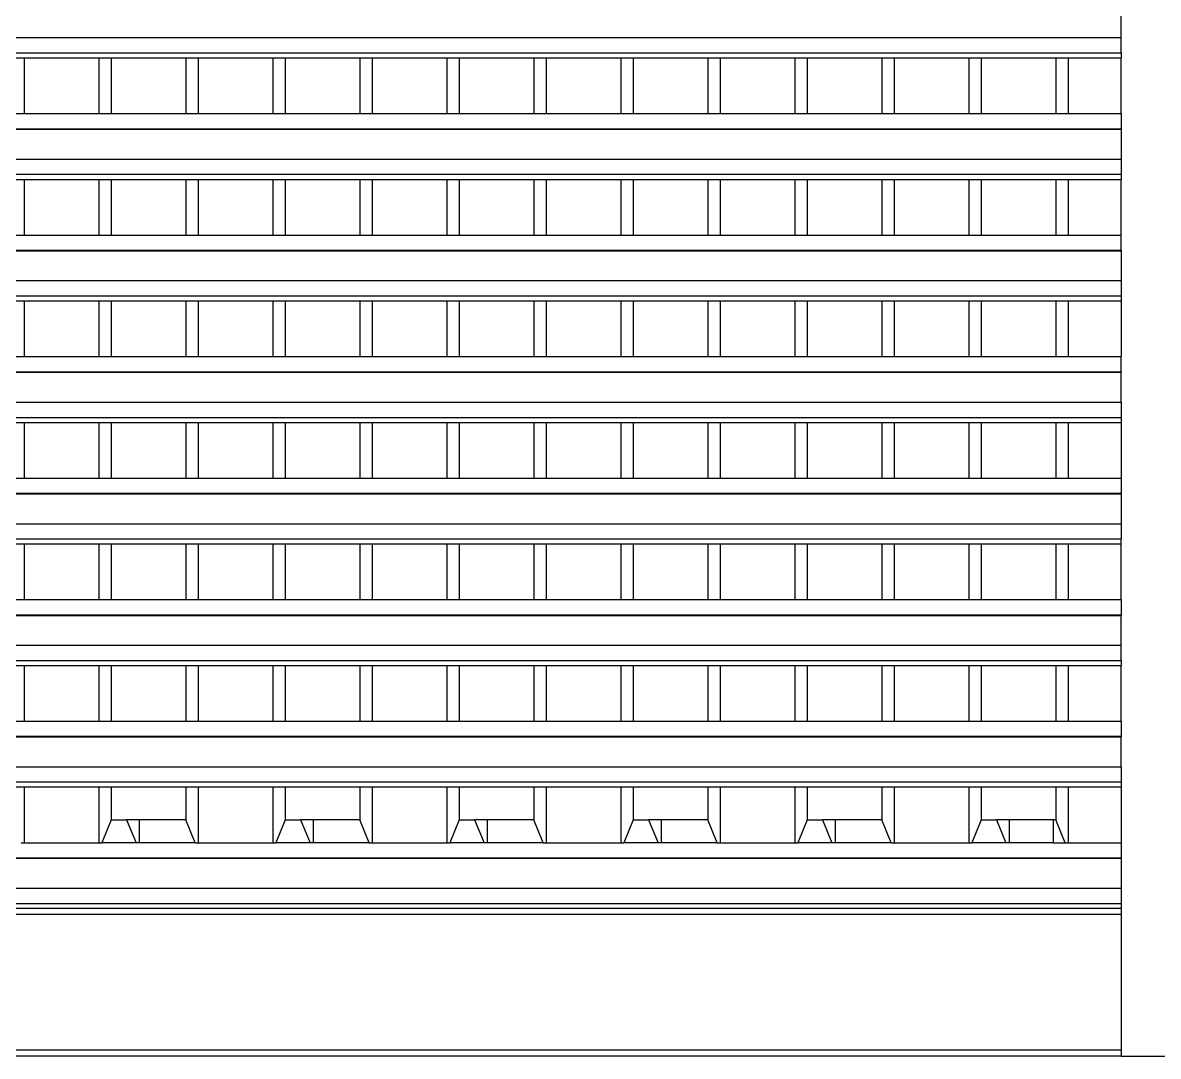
# Model space of a CAD drawing. Extents: x -60 to 60, y -13 to 16.
# Drawn here: x 11.913 to 13.756, y 9.341 to 11.019 of the extents above; entities that cross this region are included whole.
import ezdxf

# ---------------------------------------------------------------- set-up
doc = ezdxf.new("R2010")
doc.units = 0
doc.layers.get('0').update_dxf_attribs({"linetype": 'CONTINUOUS'})

msp = doc.modelspace()

# ---------------------------------------------------------------- linework, layer by layer
for p, q in [((13.6964, 10.9945), (13.6964, 11.043)), ((10.0664, 10.9945), (13.6964, 10.9945)), ((13.6964, 10.9699), (13.6964, 10.9945)), ((10.0664, 10.9699), (13.6964, 10.9699)), ((13.6964, 10.9699), (13.6964, 10.9616)), ((11.8956, 10.9616), (11.9158, 10.9616)), ((11.9158, 10.9616), (11.9158, 10.8712)), ((11.9158, 10.9616), (12.0368, 10.9616)), ((12.0368, 10.9616), (12.0368, 10.8712)), ((12.0368, 10.9616), (12.057, 10.9616)), ((12.057, 10.9616), (12.057, 10.8712)), ((12.057, 10.9616), (12.178, 10.9616)), ((12.178, 10.9616), (12.178, 10.8712)), ((12.178, 10.9616), (12.1982, 10.9616)), ((12.1982, 10.9616), (12.1982, 10.8712)), ((12.1982, 10.9616), (12.3192, 10.9616)), ((12.3192, 10.9616), (12.3192, 10.8712)), ((12.3192, 10.9616), (12.3394, 10.9616)), ((12.3394, 10.9616), (12.3394, 10.8712)), ((12.3394, 10.9616), (12.4604, 10.9616)), ((12.4604, 10.9616), (12.4604, 10.8712)), ((12.4604, 10.9616), (12.4806, 10.9616)), ((12.4806, 10.9616), (12.4806, 10.8712)), ((12.4806, 10.9616), (12.6016, 10.9616)), ((12.6016, 10.9616), (12.6016, 10.8712)), ((12.6016, 10.9616), (12.6218, 10.9616)), ((12.6218, 10.9616), (12.6218, 10.8712)), ((12.6218, 10.9616), (12.7428, 10.9616)), ((12.7428, 10.9616), (12.7428, 10.8712)), ((12.7428, 10.9616), (12.763, 10.9616)), ((12.763, 10.9616), (12.763, 10.8712)), ((12.763, 10.9616), (12.884, 10.9616)), ((12.884, 10.9616), (12.884, 10.8712)), ((12.884, 10.9616), (12.9042, 10.9616)), ((12.9042, 10.9616), (12.9042, 10.8712)), ((12.9042, 10.9616), (13.0252, 10.9616)), ((13.0252, 10.9616), (13.0252, 10.8712)), ((13.0252, 10.9616), (13.0454, 10.9616)), ((13.0454, 10.9616), (13.0454, 10.8712)), ((13.0454, 10.9616), (13.1664, 10.9616)), ((13.1664, 10.9616), (13.1664, 10.8712)), ((13.1664, 10.9616), (13.1866, 10.9616)), ((13.1866, 10.9616), (13.1866, 10.8712)), ((13.1866, 10.9616), (13.3077, 10.9616)), ((13.3077, 10.9616), (13.3077, 10.8712)), ((13.3077, 10.9616), (13.3278, 10.9616)), ((13.3278, 10.9616), (13.3278, 10.8712)), ((13.3278, 10.9616), (13.4489, 10.9616)), ((13.4489, 10.9616), (13.4489, 10.8712)), ((13.4489, 10.9616), (13.469, 10.9616)), ((13.469, 10.9616), (13.469, 10.8712)), ((13.469, 10.9616), (13.5901, 10.9616)), ((13.5901, 10.9616), (13.5901, 10.8712)), ((13.5901, 10.9616), (13.6102, 10.9616)), ((13.6102, 10.9616), (13.6102, 10.8712)), ((13.6102, 10.9616), (13.6964, 10.9616)), ((13.6964, 10.8712), (13.6964, 10.9616)), ((11.8956, 10.8712), (11.9158, 10.8712)), ((11.9158, 10.8712), (12.0368, 10.8712)), ((12.0368, 10.8712), (12.057, 10.8712)), ((12.057, 10.8712), (12.178, 10.8712)), ((12.178, 10.8712), (12.1982, 10.8712)), ((12.1982, 10.8712), (12.3192, 10.8712)), ((12.3192, 10.8712), (12.3394, 10.8712)), ((12.3394, 10.8712), (12.4604, 10.8712)), ((12.4604, 10.8712), (12.4806, 10.8712)), ((12.4806, 10.8712), (12.6016, 10.8712)), ((12.6016, 10.8712), (12.6218, 10.8712)), ((12.6218, 10.8712), (12.7428, 10.8712)), ((12.7428, 10.8712), (12.763, 10.8712)), ((12.763, 10.8712), (12.884, 10.8712)), ((12.884, 10.8712), (12.9042, 10.8712)), ((12.9042, 10.8712), (13.0252, 10.8712)), ((13.0252, 10.8712), (13.0454, 10.8712)), ((13.0454, 10.8712), (13.1664, 10.8712)), ((13.1664, 10.8712), (13.1866, 10.8712)), ((13.1866, 10.8712), (13.3077, 10.8712)), ((13.3077, 10.8712), (13.3278, 10.8712)), ((13.3278, 10.8712), (13.4489, 10.8712)), ((13.4489, 10.8712), (13.469, 10.8712)), ((13.469, 10.8712), (13.5901, 10.8712)), ((13.5901, 10.8712), (13.6102, 10.8712)), ((13.6102, 10.8712), (13.6964, 10.8712)), ((13.6964, 10.8712), (13.6964, 10.8466)), ((10.0664, 10.8466), (13.6964, 10.8466)), ((10.0664, 10.8457), (13.6964, 10.8457)), ((13.6964, 10.8466), (13.6964, 10.8457)), ((13.6964, 10.8457), (13.6964, 10.7972)), ((10.0664, 10.7972), (13.6964, 10.7972)), ((13.6964, 10.7972), (13.6964, 10.7726)), ((10.0664, 10.7726), (13.6964, 10.7726)), ((11.8956, 10.7644), (11.9158, 10.7644)), ((11.9158, 10.7644), (11.9158, 10.6739)), ((11.9158, 10.7644), (12.0368, 10.7644)), ((12.0368, 10.7644), (12.0368, 10.6739)), ((12.0368, 10.7644), (12.057, 10.7644)), ((12.057, 10.7644), (12.057, 10.6739)), ((12.057, 10.7644), (12.178, 10.7644)), ((12.178, 10.7644), (12.178, 10.6739)), ((12.178, 10.7644), (12.1982, 10.7644)), ((12.1982, 10.7644), (12.1982, 10.6739)), ((12.1982, 10.7644), (12.3192, 10.7644)), ((12.3192, 10.7644), (12.3192, 10.6739)), ((12.3192, 10.7644), (12.3394, 10.7644)), ((12.3394, 10.7644), (12.3394, 10.6739)), ((12.3394, 10.7644), (12.4604, 10.7644)), ((12.4604, 10.7644), (12.4604, 10.6739)), ((12.4604, 10.7644), (12.4806, 10.7644)), ((12.4806, 10.7644), (12.4806, 10.6739)), ((12.4806, 10.7644), (12.6016, 10.7644)), ((12.6016, 10.7644), (12.6016, 10.6739)), ((12.6016, 10.7644), (12.6218, 10.7644)), ((12.6218, 10.7644), (12.6218, 10.6739)), ((12.6218, 10.7644), (12.7428, 10.7644)), ((12.7428, 10.7644), (12.7428, 10.6739)), ((12.7428, 10.7644), (12.763, 10.7644)), ((12.763, 10.7644), (12.763, 10.6739)), ((12.763, 10.7644), (12.884, 10.7644)), ((12.884, 10.7644), (12.884, 10.6739)), ((12.884, 10.7644), (12.9042, 10.7644)), ((12.9042, 10.7644), (12.9042, 10.6739)), ((12.9042, 10.7644), (13.0252, 10.7644)), ((13.0252, 10.7644), (13.0252, 10.6739)), ((13.0252, 10.7644), (13.0454, 10.7644)), ((13.0454, 10.7644), (13.0454, 10.6739)), ((13.0454, 10.7644), (13.1664, 10.7644)), ((13.1664, 10.7644), (13.1664, 10.6739)), ((13.1664, 10.7644), (13.1866, 10.7644)), ((13.1866, 10.7644), (13.1866, 10.6739)), ((13.1866, 10.7644), (13.3077, 10.7644)), ((13.3077, 10.7644), (13.3077, 10.6739)), ((13.3077, 10.7644), (13.3278, 10.7644)), ((13.3278, 10.7644), (13.3278, 10.6739)), ((13.3278, 10.7644), (13.4489, 10.7644)), ((13.4489, 10.7644), (13.4489, 10.6739)), ((13.4489, 10.7644), (13.469, 10.7644)), ((13.469, 10.7644), (13.469, 10.6739)), ((13.469, 10.7644), (13.5901, 10.7644)), ((13.5901, 10.7644), (13.5901, 10.6739)), ((13.5901, 10.7644), (13.6102, 10.7644)), ((13.6102, 10.7644), (13.6102, 10.6739)), ((13.6102, 10.7644), (13.6964, 10.7644)), ((13.6964, 10.7726), (13.6964, 10.7644)), ((13.6964, 10.6739), (13.6964, 10.7644)), ((11.8956, 10.6739), (11.9158, 10.6739)), ((11.9158, 10.6739), (12.0368, 10.6739)), ((12.0368, 10.6739), (12.057, 10.6739)), ((12.057, 10.6739), (12.178, 10.6739)), ((12.178, 10.6739), (12.1982, 10.6739)), ((12.1982, 10.6739), (12.3192, 10.6739)), ((12.3192, 10.6739), (12.3394, 10.6739)), ((12.3394, 10.6739), (12.4604, 10.6739)), ((12.4604, 10.6739), (12.4806, 10.6739)), ((12.4806, 10.6739), (12.6016, 10.6739)), ((12.6016, 10.6739), (12.6218, 10.6739)), ((12.6218, 10.6739), (12.7428, 10.6739)), ((12.7428, 10.6739), (12.763, 10.6739)), ((12.763, 10.6739), (12.884, 10.6739)), ((12.884, 10.6739), (12.9042, 10.6739)), ((12.9042, 10.6739), (13.0252, 10.6739)), ((13.0252, 10.6739), (13.0454, 10.6739)), ((13.0454, 10.6739), (13.1664, 10.6739)), ((13.1664, 10.6739), (13.1866, 10.6739)), ((13.1866, 10.6739), (13.3077, 10.6739)), ((13.3077, 10.6739), (13.3278, 10.6739)), ((13.3278, 10.6739), (13.4489, 10.6739)), ((13.4489, 10.6739), (13.469, 10.6739)), ((13.469, 10.6739), (13.5901, 10.6739)), ((13.5901, 10.6739), (13.6102, 10.6739)), ((13.6102, 10.6739), (13.6964, 10.6739)), ((13.6964, 10.6493), (13.6964, 10.6739)), ((10.0664, 10.6493), (13.6964, 10.6493)), ((10.0664, 10.6485), (13.6964, 10.6485)), ((13.6964, 10.6493), (13.6964, 10.6485)), ((13.6964, 10.6485), (13.6964, 10.6)), ((10.0664, 10.6), (13.6964, 10.6)), ((13.6964, 10.6), (13.6964, 10.5753)), ((10.0664, 10.5753), (13.6964, 10.5753)), ((11.8956, 10.5671), (11.9158, 10.5671)), ((11.9158, 10.5671), (11.9158, 10.4767)), ((11.9158, 10.5671), (12.0368, 10.5671)), ((12.0368, 10.5671), (12.0368, 10.4767)), ((12.0368, 10.5671), (12.057, 10.5671)), ((12.057, 10.5671), (12.057, 10.4767)), ((12.057, 10.5671), (12.178, 10.5671)), ((12.178, 10.5671), (12.178, 10.4767)), ((12.178, 10.5671), (12.1982, 10.5671)), ((12.1982, 10.5671), (12.1982, 10.4767)), ((12.1982, 10.5671), (12.3192, 10.5671)), ((12.3192, 10.5671), (12.3192, 10.4767)), ((12.3192, 10.5671), (12.3394, 10.5671)), ((12.3394, 10.5671), (12.3394, 10.4767)), ((12.3394, 10.5671), (12.4604, 10.5671)), ((12.4604, 10.5671), (12.4604, 10.4767)), ((12.4604, 10.5671), (12.4806, 10.5671)), ((12.4806, 10.5671), (12.4806, 10.4767)), ((12.4806, 10.5671), (12.6016, 10.5671)), ((12.6016, 10.5671), (12.6016, 10.4767)), ((12.6016, 10.5671), (12.6218, 10.5671)), ((12.6218, 10.5671), (12.6218, 10.4767)), ((12.6218, 10.5671), (12.7428, 10.5671)), ((12.7428, 10.5671), (12.7428, 10.4767)), ((12.7428, 10.5671), (12.763, 10.5671)), ((12.763, 10.5671), (12.763, 10.4767)), ((12.763, 10.5671), (12.884, 10.5671)), ((12.884, 10.5671), (12.884, 10.4767)), ((12.884, 10.5671), (12.9042, 10.5671)), ((12.9042, 10.5671), (12.9042, 10.4767)), ((12.9042, 10.5671), (13.0252, 10.5671)), ((13.0252, 10.5671), (13.0252, 10.4767)), ((13.0252, 10.5671), (13.0454, 10.5671)), ((13.0454, 10.5671), (13.0454, 10.4767)), ((13.0454, 10.5671), (13.1664, 10.5671)), ((13.1664, 10.5671), (13.1664, 10.4767)), ((13.1664, 10.5671), (13.1866, 10.5671)), ((13.1866, 10.5671), (13.1866, 10.4767)), ((13.1866, 10.5671), (13.3077, 10.5671)), ((13.3077, 10.5671), (13.3077, 10.4767)), ((13.3077, 10.5671), (13.3278, 10.5671)), ((13.3278, 10.5671), (13.3278, 10.4767)), ((13.3278, 10.5671), (13.4489, 10.5671)), ((13.4489, 10.5671), (13.4489, 10.4767)), ((13.4489, 10.5671), (13.469, 10.5671)), ((13.469, 10.5671), (13.469, 10.4767)), ((13.469, 10.5671), (13.5901, 10.5671)), ((13.5901, 10.5671), (13.5901, 10.4767)), ((13.5901, 10.5671), (13.6102, 10.5671)), ((13.6102, 10.5671), (13.6102, 10.4767)), ((13.6102, 10.5671), (13.6964, 10.5671)), ((13.6964, 10.5753), (13.6964, 10.5671)), ((13.6964, 10.5671), (13.6964, 10.4767)), ((11.8956, 10.4767), (11.9158, 10.4767)), ((11.9158, 10.4767), (12.0368, 10.4767)), ((12.0368, 10.4767), (12.057, 10.4767)), ((12.057, 10.4767), (12.178, 10.4767)), ((12.178, 10.4767), (12.1982, 10.4767)), ((12.1982, 10.4767), (12.3192, 10.4767)), ((12.3192, 10.4767), (12.3394, 10.4767)), ((12.3394, 10.4767), (12.4604, 10.4767)), ((12.4604, 10.4767), (12.4806, 10.4767)), ((12.4806, 10.4767), (12.6016, 10.4767)), ((12.6016, 10.4767), (12.6218, 10.4767)), ((12.6218, 10.4767), (12.7428, 10.4767)), ((12.7428, 10.4767), (12.763, 10.4767)), ((12.763, 10.4767), (12.884, 10.4767)), ((12.884, 10.4767), (12.9042, 10.4767)), ((12.9042, 10.4767), (13.0252, 10.4767)), ((13.0252, 10.4767), (13.0454, 10.4767)), ((13.0454, 10.4767), (13.1664, 10.4767)), ((13.1664, 10.4767), (13.1866, 10.4767)), ((13.1866, 10.4767), (13.3077, 10.4767)), ((13.3077, 10.4767), (13.3278, 10.4767)), ((13.3278, 10.4767), (13.4489, 10.4767)), ((13.4489, 10.4767), (13.469, 10.4767)), ((13.469, 10.4767), (13.5901, 10.4767)), ((13.5901, 10.4767), (13.6102, 10.4767)), ((13.6102, 10.4767), (13.6964, 10.4767)), ((13.6964, 10.452), (13.6964, 10.4767)), ((10.0664, 10.452), (13.6964, 10.452)), ((10.0664, 10.4512), (13.6964, 10.4512)), ((13.6964, 10.452), (13.6964, 10.4512)), ((13.6964, 10.4027), (13.6964, 10.4512)), ((10.0664, 10.4027), (13.6964, 10.4027)), ((13.6964, 10.4027), (13.6964, 10.378)), ((10.0664, 10.378), (13.6964, 10.378)), ((13.6964, 10.378), (13.6964, 10.3698)), ((11.8956, 10.3698), (11.9158, 10.3698)), ((11.9158, 10.3698), (11.9158, 10.2794)), ((11.9158, 10.3698), (12.0368, 10.3698)), ((12.0368, 10.3698), (12.0368, 10.2794)), ((12.0368, 10.3698), (12.057, 10.3698)), ((12.057, 10.3698), (12.057, 10.2794)), ((12.057, 10.3698), (12.178, 10.3698)), ((12.178, 10.3698), (12.178, 10.2794)), ((12.178, 10.3698), (12.1982, 10.3698)), ((12.1982, 10.3698), (12.1982, 10.2794)), ((12.1982, 10.3698), (12.3192, 10.3698)), ((12.3192, 10.3698), (12.3192, 10.2794)), ((12.3192, 10.3698), (12.3394, 10.3698)), ((12.3394, 10.3698), (12.3394, 10.2794)), ((12.3394, 10.3698), (12.4604, 10.3698)), ((12.4604, 10.3698), (12.4604, 10.2794)), ((12.4604, 10.3698), (12.4806, 10.3698)), ((12.4806, 10.3698), (12.4806, 10.2794)), ((12.4806, 10.3698), (12.6016, 10.3698)), ((12.6016, 10.3698), (12.6016, 10.2794)), ((12.6016, 10.3698), (12.6218, 10.3698)), ((12.6218, 10.3698), (12.6218, 10.2794)), ((12.6218, 10.3698), (12.7428, 10.3698)), ((12.7428, 10.3698), (12.7428, 10.2794)), ((12.7428, 10.3698), (12.763, 10.3698)), ((12.763, 10.3698), (12.763, 10.2794)), ((12.763, 10.3698), (12.884, 10.3698)), ((12.884, 10.3698), (12.884, 10.2794)), ((12.884, 10.3698), (12.9042, 10.3698)), ((12.9042, 10.3698), (12.9042, 10.2794)), ((12.9042, 10.3698), (13.0252, 10.3698)), ((13.0252, 10.3698), (13.0252, 10.2794)), ((13.0252, 10.3698), (13.0454, 10.3698)), ((13.0454, 10.3698), (13.0454, 10.2794)), ((13.0454, 10.3698), (13.1664, 10.3698)), ((13.1664, 10.3698), (13.1664, 10.2794)), ((13.1664, 10.3698), (13.1866, 10.3698)), ((13.1866, 10.3698), (13.1866, 10.2794)), ((13.1866, 10.3698), (13.3077, 10.3698)), ((13.3077, 10.3698), (13.3077, 10.2794)), ((13.3077, 10.3698), (13.3278, 10.3698)), ((13.3278, 10.3698), (13.3278, 10.2794)), ((13.3278, 10.3698), (13.4489, 10.3698)), ((13.4489, 10.3698), (13.4489, 10.2794)), ((13.4489, 10.3698), (13.469, 10.3698)), ((13.469, 10.3698), (13.469, 10.2794)), ((13.469, 10.3698), (13.5901, 10.3698)), ((13.5901, 10.3698), (13.5901, 10.2794)), ((13.5901, 10.3698), (13.6102, 10.3698)), ((13.6102, 10.3698), (13.6102, 10.2794)), ((13.6102, 10.3698), (13.6964, 10.3698)), ((13.6964, 10.3698), (13.6964, 10.2794)), ((11.8956, 10.2794), (11.9158, 10.2794)), ((11.9158, 10.2794), (12.0368, 10.2794)), ((12.0368, 10.2794), (12.057, 10.2794)), ((12.057, 10.2794), (12.178, 10.2794)), ((12.178, 10.2794), (12.1982, 10.2794)), ((12.1982, 10.2794), (12.3192, 10.2794)), ((12.3192, 10.2794), (12.3394, 10.2794)), ((12.3394, 10.2794), (12.4604, 10.2794)), ((12.4604, 10.2794), (12.4806, 10.2794)), ((12.4806, 10.2794), (12.6016, 10.2794)), ((12.6016, 10.2794), (12.6218, 10.2794)), ((12.6218, 10.2794), (12.7428, 10.2794)), ((12.7428, 10.2794), (12.763, 10.2794)), ((12.763, 10.2794), (12.884, 10.2794)), ((12.884, 10.2794), (12.9042, 10.2794)), ((12.9042, 10.2794), (13.0252, 10.2794)), ((13.0252, 10.2794), (13.0454, 10.2794)), ((13.0454, 10.2794), (13.1664, 10.2794)), ((13.1664, 10.2794), (13.1866, 10.2794)), ((13.1866, 10.2794), (13.3077, 10.2794)), ((13.3077, 10.2794), (13.3278, 10.2794)), ((13.3278, 10.2794), (13.4489, 10.2794)), ((13.4489, 10.2794), (13.469, 10.2794)), ((13.469, 10.2794), (13.5901, 10.2794)), ((13.5901, 10.2794), (13.6102, 10.2794)), ((13.6102, 10.2794), (13.6964, 10.2794)), ((13.6964, 10.2794), (13.6964, 10.2547)), ((10.0664, 10.2547), (13.6964, 10.2547)), ((10.0664, 10.2539), (13.6964, 10.2539)), ((13.6964, 10.2547), (13.6964, 10.2539)), ((13.6964, 10.2539), (13.6964, 10.2054)), ((10.0664, 10.2054), (13.6964, 10.2054)), ((13.6964, 10.2054), (13.6964, 10.1807)), ((10.0664, 10.1807), (13.6964, 10.1807)), ((13.6964, 10.1725), (13.6964, 10.1807)), ((11.8956, 10.1725), (11.9158, 10.1725)), ((11.9158, 10.1725), (11.9158, 10.0821)), ((11.9158, 10.1725), (12.0368, 10.1725)), ((12.0368, 10.1725), (12.0368, 10.0821)), ((12.0368, 10.1725), (12.057, 10.1725)), ((12.057, 10.1725), (12.057, 10.0821)), ((12.057, 10.1725), (12.178, 10.1725)), ((12.178, 10.1725), (12.178, 10.0821)), ((12.178, 10.1725), (12.1982, 10.1725)), ((12.1982, 10.1725), (12.1982, 10.0821)), ((12.1982, 10.1725), (12.3192, 10.1725)), ((12.3192, 10.1725), (12.3192, 10.0821)), ((12.3192, 10.1725), (12.3394, 10.1725)), ((12.3394, 10.1725), (12.3394, 10.0821)), ((12.3394, 10.1725), (12.4604, 10.1725)), ((12.4604, 10.1725), (12.4604, 10.0821)), ((12.4604, 10.1725), (12.4806, 10.1725)), ((12.4806, 10.1725), (12.4806, 10.0821)), ((12.4806, 10.1725), (12.6016, 10.1725)), ((12.6016, 10.1725), (12.6016, 10.0821)), ((12.6016, 10.1725), (12.6218, 10.1725)), ((12.6218, 10.1725), (12.6218, 10.0821)), ((12.6218, 10.1725), (12.7428, 10.1725)), ((12.7428, 10.1725), (12.7428, 10.0821)), ((12.7428, 10.1725), (12.763, 10.1725)), ((12.763, 10.1725), (12.763, 10.0821)), ((12.763, 10.1725), (12.884, 10.1725)), ((12.884, 10.1725), (12.884, 10.0821)), ((12.884, 10.1725), (12.9042, 10.1725)), ((12.9042, 10.1725), (12.9042, 10.0821)), ((12.9042, 10.1725), (13.0252, 10.1725)), ((13.0252, 10.1725), (13.0252, 10.0821)), ((13.0252, 10.1725), (13.0454, 10.1725)), ((13.0454, 10.1725), (13.0454, 10.0821)), ((13.0454, 10.1725), (13.1664, 10.1725)), ((13.1664, 10.1725), (13.1664, 10.0821)), ((13.1664, 10.1725), (13.1866, 10.1725)), ((13.1866, 10.1725), (13.1866, 10.0821)), ((13.1866, 10.1725), (13.3077, 10.1725)), ((13.3077, 10.1725), (13.3077, 10.0821)), ((13.3077, 10.1725), (13.3278, 10.1725)), ((13.3278, 10.1725), (13.3278, 10.0821)), ((13.3278, 10.1725), (13.4489, 10.1725)), ((13.4489, 10.1725), (13.4489, 10.0821)), ((13.4489, 10.1725), (13.469, 10.1725)), ((13.469, 10.1725), (13.469, 10.0821)), ((13.469, 10.1725), (13.5901, 10.1725)), ((13.5901, 10.1725), (13.5901, 10.0821)), ((13.5901, 10.1725), (13.6102, 10.1725)), ((13.6102, 10.1725), (13.6102, 10.0821)), ((13.6102, 10.1725), (13.6964, 10.1725)), ((13.6964, 10.0821), (13.6964, 10.1725)), ((11.8956, 10.0821), (11.9158, 10.0821)), ((11.9158, 10.0821), (12.0368, 10.0821)), ((12.0368, 10.0821), (12.057, 10.0821)), ((12.057, 10.0821), (12.178, 10.0821)), ((12.178, 10.0821), (12.1982, 10.0821)), ((12.1982, 10.0821), (12.3192, 10.0821)), ((12.3192, 10.0821), (12.3394, 10.0821)), ((12.3394, 10.0821), (12.4604, 10.0821)), ((12.4604, 10.0821), (12.4806, 10.0821)), ((12.4806, 10.0821), (12.6016, 10.0821)), ((12.6016, 10.0821), (12.6218, 10.0821)), ((12.6218, 10.0821), (12.7428, 10.0821)), ((12.7428, 10.0821), (12.763, 10.0821)), ((12.763, 10.0821), (12.884, 10.0821)), ((12.884, 10.0821), (12.9042, 10.0821)), ((12.9042, 10.0821), (13.0252, 10.0821)), ((13.0252, 10.0821), (13.0454, 10.0821)), ((13.0454, 10.0821), (13.1664, 10.0821)), ((13.1664, 10.0821), (13.1866, 10.0821)), ((13.1866, 10.0821), (13.3077, 10.0821)), ((13.3077, 10.0821), (13.3278, 10.0821)), ((13.3278, 10.0821), (13.4489, 10.0821)), ((13.4489, 10.0821), (13.469, 10.0821)), ((13.469, 10.0821), (13.5901, 10.0821)), ((13.5901, 10.0821), (13.6102, 10.0821)), ((13.6102, 10.0821), (13.6964, 10.0821)), ((13.6964, 10.0821), (13.6964, 10.0574)), ((10.0664, 10.0574), (13.6964, 10.0574)), ((10.0664, 10.0566), (13.6964, 10.0566)), ((13.6964, 10.0574), (13.6964, 10.0566)), ((13.6964, 10.0081), (13.6964, 10.0566)), ((10.0664, 10.0081), (13.6964, 10.0081)), ((13.6964, 9.9835), (13.6964, 10.0081)), ((10.0664, 9.9835), (13.6964, 9.9835)), ((11.8956, 9.9752), (11.9158, 9.9752)), ((11.9158, 9.9752), (11.9158, 9.8848)), ((11.9158, 9.9752), (12.0368, 9.9752)), ((12.0368, 9.9752), (12.0368, 9.8848)), ((12.0368, 9.9752), (12.057, 9.9752)), ((12.057, 9.9752), (12.057, 9.8848)), ((12.057, 9.9752), (12.178, 9.9752)), ((12.178, 9.9752), (12.178, 9.8848)), ((12.178, 9.9752), (12.1982, 9.9752)), ((12.1982, 9.9752), (12.1982, 9.8848)), ((12.1982, 9.9752), (12.3192, 9.9752)), ((12.3192, 9.9752), (12.3192, 9.8848)), ((12.3192, 9.9752), (12.3394, 9.9752)), ((12.3394, 9.9752), (12.3394, 9.8848)), ((12.3394, 9.9752), (12.4604, 9.9752)), ((12.4604, 9.9752), (12.4604, 9.8848)), ((12.4604, 9.9752), (12.4806, 9.9752)), ((12.4806, 9.9752), (12.4806, 9.8848)), ((12.4806, 9.9752), (12.6016, 9.9752)), ((12.6016, 9.9752), (12.6016, 9.8848)), ((12.6016, 9.9752), (12.6218, 9.9752)), ((12.6218, 9.9752), (12.6218, 9.8848)), ((12.6218, 9.9752), (12.7428, 9.9752)), ((12.7428, 9.9752), (12.7428, 9.8848)), ((12.7428, 9.9752), (12.763, 9.9752)), ((12.763, 9.9752), (12.763, 9.8848)), ((12.763, 9.9752), (12.884, 9.9752)), ((12.884, 9.9752), (12.884, 9.8848)), ((12.884, 9.9752), (12.9042, 9.9752)), ((12.9042, 9.9752), (12.9042, 9.8848)), ((12.9042, 9.9752), (13.0252, 9.9752)), ((13.0252, 9.9752), (13.0252, 9.8848)), ((13.0252, 9.9752), (13.0454, 9.9752)), ((13.0454, 9.9752), (13.0454, 9.8848)), ((13.0454, 9.9752), (13.1664, 9.9752)), ((13.1664, 9.9752), (13.1664, 9.8848)), ((13.1664, 9.9752), (13.1866, 9.9752)), ((13.1866, 9.9752), (13.1866, 9.8848)), ((13.1866, 9.9752), (13.3077, 9.9752)), ((13.3077, 9.9752), (13.3077, 9.8848)), ((13.3077, 9.9752), (13.3278, 9.9752)), ((13.3278, 9.9752), (13.3278, 9.8848)), ((13.3278, 9.9752), (13.4489, 9.9752)), ((13.4489, 9.9752), (13.4489, 9.8848)), ((13.4489, 9.9752), (13.469, 9.9752)), ((13.469, 9.9752), (13.469, 9.8848)), ((13.469, 9.9752), (13.5901, 9.9752)), ((13.5901, 9.9752), (13.5901, 9.8848)), ((13.5901, 9.9752), (13.6102, 9.9752)), ((13.6102, 9.9752), (13.6102, 9.8848)), ((13.6102, 9.9752), (13.6964, 9.9752)), ((13.6964, 9.9835), (13.6964, 9.9752)), ((13.6964, 9.8848), (13.6964, 9.9752)), ((11.8956, 9.8848), (11.9158, 9.8848)), ((11.9158, 9.8848), (12.0368, 9.8848)), ((12.0368, 9.8848), (12.057, 9.8848)), ((12.057, 9.8848), (12.178, 9.8848)), ((12.178, 9.8848), (12.1982, 9.8848)), ((12.1982, 9.8848), (12.3192, 9.8848)), ((12.3192, 9.8848), (12.3394, 9.8848)), ((12.3394, 9.8848), (12.4604, 9.8848)), ((12.4604, 9.8848), (12.4806, 9.8848)), ((12.4806, 9.8848), (12.6016, 9.8848)), ((12.6016, 9.8848), (12.6218, 9.8848)), ((12.6218, 9.8848), (12.7428, 9.8848)), ((12.7428, 9.8848), (12.763, 9.8848)), ((12.763, 9.8848), (12.884, 9.8848)), ((12.884, 9.8848), (12.9042, 9.8848)), ((12.9042, 9.8848), (13.0252, 9.8848)), ((13.0252, 9.8848), (13.0454, 9.8848)), ((13.0454, 9.8848), (13.1664, 9.8848)), ((13.1664, 9.8848), (13.1866, 9.8848)), ((13.1866, 9.8848), (13.3077, 9.8848)), ((13.3077, 9.8848), (13.3278, 9.8848)), ((13.3278, 9.8848), (13.4489, 9.8848)), ((13.4489, 9.8848), (13.469, 9.8848)), ((13.469, 9.8848), (13.5901, 9.8848)), ((13.5901, 9.8848), (13.6102, 9.8848)), ((13.6102, 9.8848), (13.6964, 9.8848)), ((13.6964, 9.8848), (13.6964, 9.8602)), ((10.0664, 9.8602), (13.6964, 9.8602)), ((10.0664, 9.8593), (13.6964, 9.8593)), ((13.6964, 9.8602), (13.6964, 9.8593)), ((13.6964, 9.8108), (13.6964, 9.8593)), ((10.0664, 9.8108), (13.6964, 9.8108)), ((13.6964, 9.8108), (13.6964, 9.7862)), ((10.0664, 9.7862), (13.6964, 9.7862)), ((11.8956, 9.778), (11.9158, 9.778)), ((11.9158, 9.778), (11.9158, 9.6875)), ((11.9158, 9.778), (12.0368, 9.778)), ((12.0368, 9.778), (12.0368, 9.6875)), ((12.0368, 9.778), (12.057, 9.778)), ((12.057, 9.778), (12.057, 9.7248)), ((12.057, 9.778), (12.178, 9.778)), ((12.178, 9.778), (12.178, 9.7248)), ((12.178, 9.778), (12.1982, 9.778)), ((12.1982, 9.778), (12.1982, 9.6875)), ((12.1982, 9.778), (12.3192, 9.778)), ((12.3192, 9.778), (12.3192, 9.6875)), ((12.3192, 9.778), (12.3394, 9.778)), ((12.3394, 9.778), (12.3394, 9.7248)), ((12.3394, 9.778), (12.4604, 9.778)), ((12.4604, 9.778), (12.4604, 9.7248)), ((12.4604, 9.778), (12.4806, 9.778)), ((12.4806, 9.778), (12.4806, 9.6875)), ((12.4806, 9.778), (12.6016, 9.778)), ((12.6016, 9.778), (12.6016, 9.6875)), ((12.6016, 9.778), (12.6218, 9.778)), ((12.6218, 9.778), (12.6218, 9.7248)), ((12.6218, 9.778), (12.7428, 9.778)), ((12.7428, 9.778), (12.7428, 9.7248)), ((12.7428, 9.778), (12.763, 9.778)), ((12.763, 9.778), (12.763, 9.6875)), ((12.763, 9.778), (12.884, 9.778)), ((12.884, 9.778), (12.884, 9.6875)), ((12.884, 9.778), (12.9042, 9.778)), ((12.9042, 9.778), (12.9042, 9.7248)), ((12.9042, 9.778), (13.0252, 9.778)), ((13.0252, 9.778), (13.0252, 9.7248)), ((13.0252, 9.778), (13.0454, 9.778)), ((13.0454, 9.778), (13.0454, 9.6875)), ((13.0454, 9.778), (13.1664, 9.778)), ((13.1664, 9.778), (13.1664, 9.6875)), ((13.1664, 9.778), (13.1866, 9.778)), ((13.1866, 9.778), (13.1866, 9.7248)), ((13.1866, 9.778), (13.3077, 9.778)), ((13.3077, 9.778), (13.3077, 9.7248)), ((13.3077, 9.778), (13.3278, 9.778)), ((13.3278, 9.778), (13.3278, 9.6875)), ((13.3278, 9.778), (13.4489, 9.778)), ((13.4489, 9.778), (13.4489, 9.6875)), ((13.4489, 9.778), (13.469, 9.778)), ((13.469, 9.778), (13.469, 9.7248)), ((13.469, 9.778), (13.5901, 9.778)), ((13.5901, 9.778), (13.5901, 9.7248)), ((13.5901, 9.778), (13.6102, 9.778)), ((13.6102, 9.778), (13.6102, 9.6875)), ((13.6102, 9.778), (13.6964, 9.778)), ((13.6964, 9.7862), (13.6964, 9.778)), ((13.6964, 9.778), (13.6964, 9.6875)), ((12.057, 9.7248), (12.0417, 9.6875)), ((12.057, 9.7248), (12.0819, 9.7248)), ((12.0819, 9.7248), (12.0972, 9.6875)), ((12.1021, 9.7248), (12.0819, 9.7248)), ((12.1021, 9.7248), (12.1021, 9.6875)), ((12.178, 9.7248), (12.1021, 9.7248)), ((12.1933, 9.6875), (12.178, 9.7248)), ((12.3394, 9.7248), (12.3241, 9.6875)), ((12.3394, 9.7248), (12.3643, 9.7248)), ((12.3643, 9.7248), (12.3796, 9.6875)), ((12.3845, 9.7248), (12.3643, 9.7248)), ((12.3845, 9.7248), (12.3845, 9.6875)), ((12.4604, 9.7248), (12.3845, 9.7248)), ((12.4757, 9.6875), (12.4604, 9.7248)), ((12.6218, 9.7248), (12.6065, 9.6875)), ((12.6218, 9.7248), (12.6467, 9.7248)), ((12.6467, 9.7248), (12.662, 9.6875)), ((12.6669, 9.7248), (12.6467, 9.7248)), ((12.6669, 9.7248), (12.6669, 9.6875)), ((12.7428, 9.7248), (12.6669, 9.7248)), ((12.7581, 9.6875), (12.7428, 9.7248)), ((12.9042, 9.7248), (12.889, 9.6875)), ((12.9042, 9.7248), (12.9291, 9.7248)), ((12.9291, 9.7248), (12.9444, 9.6875)), ((12.9493, 9.7248), (12.9291, 9.7248)), ((12.9493, 9.7248), (12.9493, 9.6875)), ((13.0252, 9.7248), (12.9493, 9.7248)), ((13.0405, 9.6875), (13.0252, 9.7248)), ((13.1866, 9.7248), (13.1714, 9.6875)), ((13.1866, 9.7248), (13.2116, 9.7248)), ((13.2116, 9.7248), (13.2268, 9.6875)), ((13.2317, 9.7248), (13.2116, 9.7248)), ((13.2317, 9.7248), (13.2317, 9.6875)), ((13.3077, 9.7248), (13.2317, 9.7248)), ((13.3229, 9.6875), (13.3077, 9.7248)), ((13.469, 9.7248), (13.4538, 9.6875)), ((13.469, 9.7248), (13.494, 9.7248)), ((13.494, 9.7248), (13.5092, 9.6875)), ((13.5141, 9.7248), (13.494, 9.7248)), ((13.5141, 9.7248), (13.5141, 9.6875)), ((13.5863, 9.7248), (13.5141, 9.7248)), ((13.5901, 9.7248), (13.5863, 9.7248)), ((13.5863, 9.6875), (13.5863, 9.7248)), ((13.6053, 9.6875), (13.5901, 9.7248)), ((11.9108, 9.6875), (11.9158, 9.6875)), ((11.9158, 9.6875), (12.0368, 9.6875)), ((12.0368, 9.6875), (12.0417, 9.6875)), ((12.0972, 9.6875), (12.0417, 9.6875)), ((12.1021, 9.6875), (12.0972, 9.6875)), ((12.1933, 9.6875), (12.1021, 9.6875)), ((12.1933, 9.6875), (12.1982, 9.6875)), ((12.1982, 9.6875), (12.3192, 9.6875)), ((12.3192, 9.6875), (12.3241, 9.6875)), ((12.3796, 9.6875), (12.3241, 9.6875)), ((12.3845, 9.6875), (12.3796, 9.6875)), ((12.4757, 9.6875), (12.3845, 9.6875)), ((12.4757, 9.6875), (12.4806, 9.6875)), ((12.4806, 9.6875), (12.6016, 9.6875)), ((12.6016, 9.6875), (12.6065, 9.6875)), ((12.662, 9.6875), (12.6065, 9.6875)), ((12.6669, 9.6875), (12.662, 9.6875)), ((12.7581, 9.6875), (12.6669, 9.6875)), ((12.7581, 9.6875), (12.763, 9.6875)), ((12.763, 9.6875), (12.884, 9.6875)), ((12.884, 9.6875), (12.889, 9.6875)), ((12.9444, 9.6875), (12.889, 9.6875)), ((12.9493, 9.6875), (12.9444, 9.6875)), ((13.0405, 9.6875), (12.9493, 9.6875)), ((13.0405, 9.6875), (13.0454, 9.6875)), ((13.0454, 9.6875), (13.1664, 9.6875)), ((13.1664, 9.6875), (13.1714, 9.6875)), ((13.2268, 9.6875), (13.1714, 9.6875)), ((13.2317, 9.6875), (13.2268, 9.6875)), ((13.3229, 9.6875), (13.2317, 9.6875)), ((13.3229, 9.6875), (13.3278, 9.6875)), ((13.3278, 9.6875), (13.4489, 9.6875)), ((13.4489, 9.6875), (13.4538, 9.6875)), ((13.5092, 9.6875), (13.4538, 9.6875)), ((13.5141, 9.6875), (13.5092, 9.6875)), ((13.5863, 9.6875), (13.5141, 9.6875)), ((13.5863, 9.6875), (13.6053, 9.6875)), ((13.6053, 9.6875), (13.6102, 9.6875)), ((13.6102, 9.6875), (13.6964, 9.6875)), ((13.6964, 9.6875), (13.6964, 9.6629)), ((10.0664, 9.6629), (13.6964, 9.6629)), ((10.0664, 9.6621), (13.6964, 9.6621)), ((13.6964, 9.6629), (13.6964, 9.6621)), ((13.6964, 9.6621), (13.6964, 9.6136)), ((10.0664, 9.6136), (13.6964, 9.6136)), ((13.6964, 9.6136), (13.6964, 9.5889)), ((10.0664, 9.5889), (13.6964, 9.5889)), ((13.6964, 9.5889), (13.6964, 9.5807)), ((13.6964, 9.5807), (10.0664, 9.5807)), ((13.6964, 9.5709), (10.0664, 9.5709)), ((13.6964, 9.5807), (13.6964, 9.5709)), ((13.6964, 9.5709), (13.6964, 9.3505)), ((13.6964, 9.3505), (10.0664, 9.3505)), ((13.6964, 9.3505), (13.6964, 9.3407)), ((13.6964, 9.3407), (10.0664, 9.3407)), ((13.6964, 9.3407), (13.8164, 9.3407))]:
    msp.add_line(p, q)

doc.saveas('drawing.dxf')
